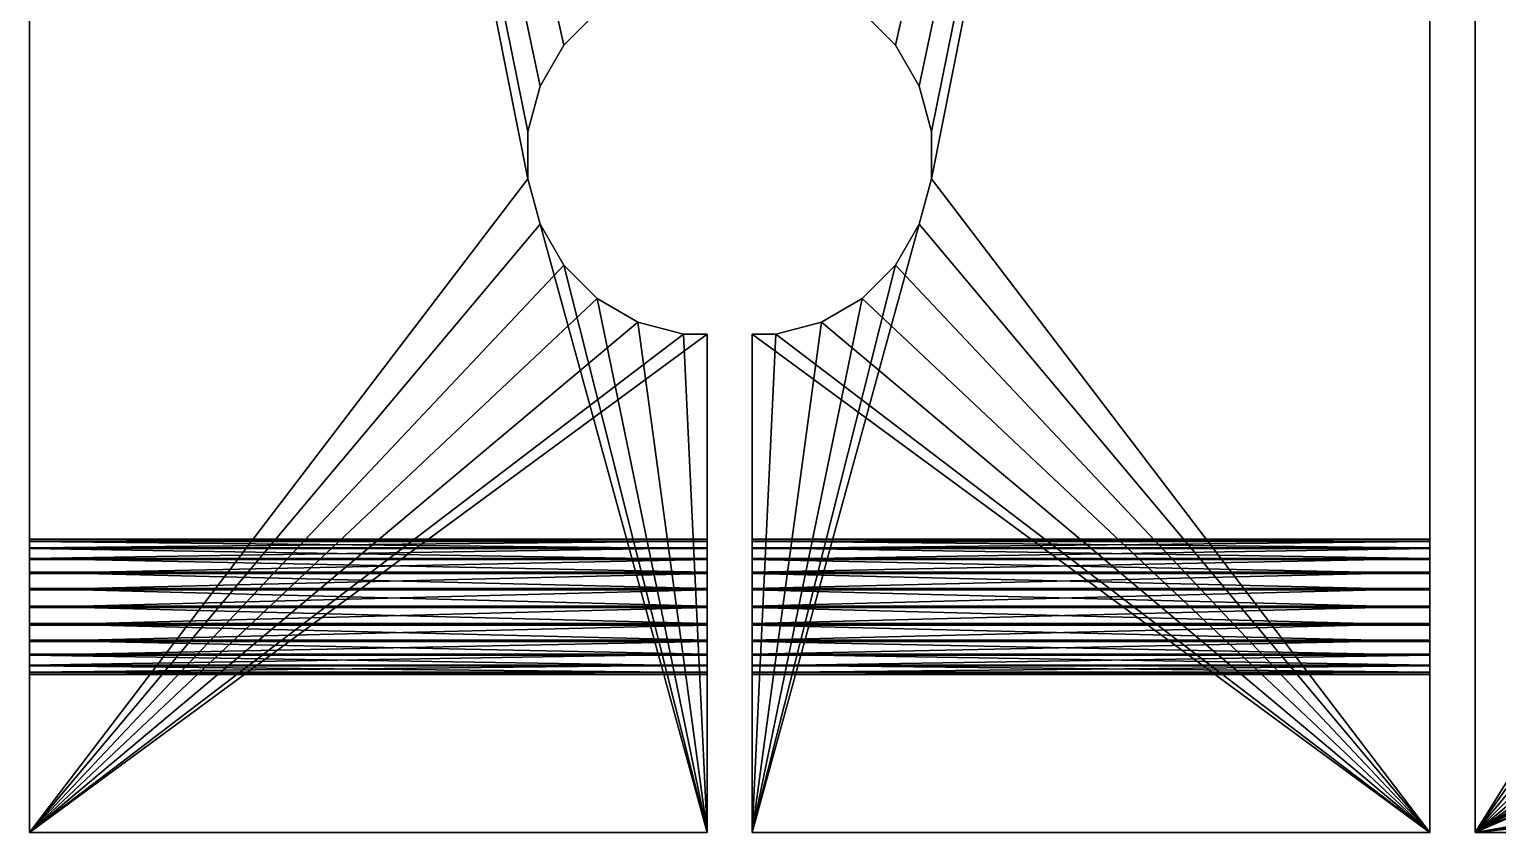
# Model space of a CAD drawing. Header units: metres. Extents: x 0 to 683, y 0 to 667.
# Drawn here: x 211 to 243.5, y 355.77 to 373.55 of the extents above; entities that cross this region are included whole.
import ezdxf

# ---------------------------------------------------------------- set-up
doc = ezdxf.new("R2010")
doc.units = ezdxf.units.M

msp = doc.modelspace()

# ---------------------------------------------------------------- meshes
at = {"layer": 'Blade lock'}
mesh = msp.add_polyface(dxfattribs=at)
corners = [(268.449, 377.38, 0), (268.5, 359.769, 0), (268.5, 377.769, 0), (268.449, 360.157, 0), (268.299, 377.019, 0), (268.299, 360.519, 0), (268.061, 376.708, 0), (268.061, 360.829, 0), (267.75, 376.469, 0), (267.75, 361.068, 0), (267.388, 376.32, 0), (267.388, 361.217, 0), (267, 376.269, 0), (267, 361.269, 0), (266.612, 376.32, 0), (266.612, 361.217, 0), (266.25, 376.469, 0), (266.25, 361.068, 0), (265.939, 376.708, 0), (265.939, 360.829, 0), (265.701, 377.019, 0), (265.701, 360.519, 0), (265.551, 377.38, 0), (265.551, 360.157, 0), (265.5, 377.769, 0), (265.5, 359.769, 0), (271, 381.769, 0), (271, 355.769, 0), (268.449, 378.157, 0), (268.299, 378.519, 0), (268.061, 378.829, 0), (267.75, 379.068, 0), (267.388, 379.217, 0), (267, 379.269, 0), (243, 381.769, 0), (266.612, 379.217, 0), (266.25, 379.068, 0), (265.939, 378.829, 0), (265.701, 378.519, 0), (265.551, 378.157, 0), (259.759, 372.532, 0), (260.898, 371.658, 0), (261.772, 370.519, 0), (262.321, 369.192, 0), (262.509, 367.769, 0), (258.432, 373.081, 0), (247.591, 379.147, 0), (247.928, 378.947, 0), (257.009, 373.269, 0), (255.585, 373.081, 0), (254.259, 372.532, 0), (248.201, 378.667, 0), (253.12, 371.658, 0), (248.393, 378.325, 0), (252.246, 370.519, 0), (251.696, 369.192, 0), (251.509, 367.769, 0), (248.49, 377.946, 0), (248.5, 359.769, 0), (247.215, 379.253, 0), (246.823, 379.258, 0), (246.443, 379.161, 0), (246.102, 378.97, 0), (245.822, 378.697, 0), (245.622, 378.36, 0), (245.515, 377.983, 0), (245.51, 377.591, 0), (245.5, 359.769, 0), (267, 358.269, 0), (243, 355.769, 0), (267.388, 358.32, 0), (267.75, 358.469, 0), (268.061, 358.708, 0), (268.299, 359.019, 0), (268.449, 359.38, 0), (266.612, 358.32, 0), (266.25, 358.469, 0), (265.939, 358.708, 0), (265.701, 359.019, 0), (265.551, 359.38, 0), (259.759, 363.005, 0), (260.898, 363.879, 0), (261.772, 365.019, 0), (262.321, 366.345, 0), (258.432, 362.456, 0), (257.009, 362.269, 0), (255.585, 362.456, 0), (247.75, 358.469, 0), (254.259, 363.005, 0), (248.061, 358.708, 0), (253.12, 363.879, 0), (248.299, 359.019, 0), (252.246, 365.019, 0), (251.696, 366.345, 0), (248.449, 359.38, 0), (247.388, 358.32, 0), (247, 358.269, 0), (246.612, 358.32, 0), (246.25, 358.469, 0), (245.939, 358.708, 0), (245.701, 359.019, 0), (245.551, 359.38, 0), (248.449, 360.157, 0), (248.485, 377.554, 0), (248.378, 377.177, 0), (248.299, 360.519, 0), (248.178, 376.84, 0), (248.061, 360.829, 0), (247.898, 376.567, 0), (247.75, 361.068, 0), (247.557, 376.376, 0), (247.388, 361.217, 0), (247.177, 376.279, 0), (247, 361.269, 0), (246.785, 376.284, 0), (246.612, 361.217, 0), (246.409, 376.39, 0), (246.25, 361.068, 0), (246.072, 376.59, 0), (245.939, 360.829, 0), (245.799, 376.87, 0), (245.701, 360.519, 0), (245.607, 377.212, 0), (245.551, 360.157, 0)]
mesh.append_faces([[corners[k] for k in face] for face in [(0, 1, 2), (1, 0, 3), (3, 4, 5), (5, 6, 7), (7, 8, 9), (9, 10, 11), (11, 12, 13), (13, 14, 15), (15, 16, 17), (17, 18, 19), (19, 20, 21), (21, 22, 23), (23, 24, 25), (26, 2, 27), (2, 26, 28), (28, 26, 29), (29, 26, 30), (30, 26, 31), (31, 26, 32), (32, 26, 33), (33, 34, 35), (35, 34, 36), (36, 34, 37), (37, 34, 38), (38, 34, 39), (39, 34, 24), (40, 34, 45), (45, 47, 48), (48, 47, 49), (49, 47, 50), (50, 51, 52), (52, 53, 54), (54, 53, 55), (55, 53, 56), (46, 34, 59), (59, 34, 60), (60, 34, 61), (61, 34, 62), (62, 34, 63), (63, 34, 64), (64, 34, 65), (65, 34, 66), (27, 68, 69), (68, 27, 70), (70, 27, 71), (71, 27, 72), (72, 27, 73), (73, 27, 74), (74, 27, 1), (80, 25, 81), (81, 25, 82), (82, 25, 83), (83, 25, 44), (87, 88, 89), (89, 90, 91), (91, 93, 94), (94, 56, 58), (69, 67, 34), (102, 104, 105), (105, 106, 107), (107, 108, 109), (109, 110, 111), (111, 112, 113), (113, 114, 115), (115, 116, 117), (117, 118, 119), (119, 120, 121), (121, 122, 123), (123, 66, 67)]], dxfattribs={"vtx0": -1, "vtx1": -1})
mesh.append_faces([[corners[k] for k in face] for face in [(24, 34, 40), (24, 43, 25), (45, 34, 46), (56, 57, 58), (66, 34, 67), (1, 27, 2), (69, 25, 80), (69, 86, 87)]], dxfattribs={"vtx0": -1, "vtx1": -1, "vtx2": -1})
mesh.append_faces([[corners[k] for k in face] for face in [(3, 0, 4), (5, 4, 6), (7, 6, 8), (9, 8, 10), (11, 10, 12), (13, 12, 14), (15, 14, 16), (17, 16, 18), (19, 18, 20), (21, 20, 22), (23, 22, 24), (33, 26, 34), (24, 40, 41), (24, 41, 42), (24, 42, 43), (25, 43, 44), (45, 46, 47), (50, 47, 51), (52, 51, 53), (56, 53, 57), (69, 68, 75), (69, 75, 76), (69, 76, 77), (69, 77, 78), (69, 78, 79), (69, 79, 25), (69, 80, 84), (69, 84, 85), (69, 85, 86), (87, 86, 88), (89, 88, 90), (91, 90, 92), (91, 92, 93), (94, 93, 56), (69, 87, 95), (69, 95, 96), (69, 96, 97), (69, 97, 98), (69, 98, 99), (69, 99, 100), (69, 100, 101), (69, 101, 67), (57, 102, 58), (102, 57, 103), (102, 103, 104), (105, 104, 106), (107, 106, 108), (109, 108, 110), (111, 110, 112), (113, 112, 114), (115, 114, 116), (117, 116, 118), (119, 118, 120), (121, 120, 122), (123, 122, 66)]], dxfattribs={"vtx0": -1, "vtx2": -1})
mesh = msp.add_polyface(dxfattribs=at)
corners = [(243, 381.769, 0), (243, 355.769, -10), (243, 355.769, 0), (243, 381.769, -10)]
mesh.append_faces([[corners[k] for k in face] for face in [(0, 1, 2), (1, 0, 3)]], dxfattribs={"vtx0": -1})
mesh = msp.add_polyface(dxfattribs=at)
corners = [(248.449, 360.157, -10), (248.49, 377.946, -10), (248.5, 359.769, -10), (248.485, 377.554, -10), (248.378, 377.177, -10), (248.299, 360.519, -10), (248.178, 376.84, -10), (248.061, 360.829, -10), (247.898, 376.567, -10), (247.75, 361.068, -10), (247.557, 376.376, -10), (247.388, 361.217, -10), (247.177, 376.279, -10), (247, 361.269, -10), (246.785, 376.284, -10), (246.612, 361.217, -10), (246.409, 376.39, -10), (246.25, 361.068, -10), (246.072, 376.59, -10), (245.939, 360.829, -10), (245.799, 376.87, -10), (245.701, 360.519, -10), (245.607, 377.212, -10), (245.551, 360.157, -10), (245.51, 377.591, -10), (245.5, 359.769, -10), (271, 355.769, -10), (268.5, 359.769, -10), (271, 381.769, -10), (268.449, 359.38, -10), (268.299, 359.019, -10), (268.061, 358.708, -10), (267.75, 358.469, -10), (267.388, 358.32, -10), (267, 358.269, -10), (243, 355.769, -10), (266.612, 358.32, -10), (266.25, 358.469, -10), (265.939, 358.708, -10), (265.701, 359.019, -10), (265.551, 359.38, -10), (265.5, 359.769, -10), (259.759, 363.005, -10), (260.898, 363.879, -10), (261.772, 365.019, -10), (262.321, 366.345, -10), (265.5, 377.769, -10), (262.509, 367.769, -10), (258.432, 362.456, -10), (257.009, 362.269, -10), (255.585, 362.456, -10), (247.75, 358.469, -10), (254.259, 363.005, -10), (248.061, 358.708, -10), (253.12, 363.879, -10), (248.299, 359.019, -10), (252.246, 365.019, -10), (251.696, 366.345, -10), (248.449, 359.38, -10), (251.509, 367.769, -10), (247.388, 358.32, -10), (247, 358.269, -10), (246.612, 358.32, -10), (246.25, 358.469, -10), (245.939, 358.708, -10), (245.701, 359.019, -10), (245.551, 359.38, -10), (267, 379.269, -10), (243, 381.769, -10), (267.388, 379.217, -10), (267.75, 379.068, -10), (268.061, 378.829, -10), (268.299, 378.519, -10), (268.449, 378.157, -10), (268.5, 377.769, -10), (266.612, 379.217, -10), (266.25, 379.068, -10), (265.939, 378.829, -10), (265.701, 378.519, -10), (265.551, 378.157, -10), (259.759, 372.532, -10), (260.898, 371.658, -10), (261.772, 370.519, -10), (262.321, 369.192, -10), (258.432, 373.081, -10), (247.591, 379.147, -10), (247.928, 378.947, -10), (257.009, 373.269, -10), (255.585, 373.081, -10), (254.259, 372.532, -10), (248.201, 378.667, -10), (253.12, 371.658, -10), (248.393, 378.325, -10), (252.246, 370.519, -10), (251.696, 369.192, -10), (247.215, 379.253, -10), (246.823, 379.258, -10), (246.443, 379.161, -10), (246.102, 378.97, -10), (245.822, 378.697, -10), (245.622, 378.36, -10), (245.515, 377.983, -10), (268.449, 360.157, -10), (268.449, 377.38, -10), (268.299, 360.519, -10), (268.299, 377.019, -10), (268.061, 360.829, -10), (268.061, 376.708, -10), (267.75, 361.068, -10), (267.75, 376.469, -10), (267.388, 361.217, -10), (267.388, 376.32, -10), (267, 361.269, -10), (267, 376.269, -10), (266.612, 361.217, -10), (266.612, 376.32, -10), (266.25, 361.068, -10), (266.25, 376.469, -10), (265.939, 360.829, -10), (265.939, 376.708, -10), (265.701, 360.519, -10), (265.701, 377.019, -10), (265.551, 360.157, -10), (265.551, 377.38, -10)]
mesh.append_faces([[corners[k] for k in face] for face in [(0, 1, 2), (1, 0, 3), (3, 0, 4), (4, 5, 6), (6, 7, 8), (8, 9, 10), (10, 11, 12), (12, 13, 14), (14, 15, 16), (16, 17, 18), (18, 19, 20), (20, 21, 22), (22, 23, 24), (26, 27, 28), (27, 26, 29), (29, 26, 30), (30, 26, 31), (31, 26, 32), (32, 26, 33), (33, 26, 34), (34, 35, 36), (36, 35, 37), (37, 35, 38), (38, 35, 39), (39, 35, 40), (40, 35, 41), (42, 35, 48), (48, 35, 49), (49, 35, 50), (50, 51, 52), (52, 53, 54), (54, 55, 56), (56, 55, 57), (57, 58, 59), (51, 35, 60), (60, 35, 61), (61, 35, 62), (62, 35, 63), (63, 35, 64), (64, 35, 65), (65, 35, 66), (66, 35, 25), (28, 67, 68), (67, 28, 69), (69, 28, 70), (70, 28, 71), (71, 28, 72), (72, 28, 73), (73, 28, 74), (80, 46, 81), (81, 46, 82), (82, 46, 83), (83, 46, 47), (85, 84, 86), (86, 89, 90), (90, 91, 92), (92, 59, 1), (68, 25, 35), (102, 74, 27), (74, 102, 103), (103, 104, 105), (105, 106, 107), (107, 108, 109), (109, 110, 111), (111, 112, 113), (113, 114, 115), (115, 116, 117), (117, 118, 119), (119, 120, 121), (121, 122, 123), (123, 41, 46)]], dxfattribs={"vtx0": -1, "vtx1": -1})
mesh.append_faces([[corners[k] for k in face] for face in [(41, 35, 42), (41, 45, 46), (50, 35, 51), (74, 28, 27), (68, 46, 80), (68, 84, 85), (1, 59, 2), (68, 24, 25)]], dxfattribs={"vtx0": -1, "vtx1": -1, "vtx2": -1})
mesh.append_faces([[corners[k] for k in face] for face in [(4, 0, 5), (6, 5, 7), (8, 7, 9), (10, 9, 11), (12, 11, 13), (14, 13, 15), (16, 15, 17), (18, 17, 19), (20, 19, 21), (22, 21, 23), (24, 23, 25), (34, 26, 35), (41, 42, 43), (41, 43, 44), (41, 44, 45), (46, 45, 47), (52, 51, 53), (54, 53, 55), (57, 55, 58), (59, 58, 2), (68, 67, 75), (68, 75, 76), (68, 76, 77), (68, 77, 78), (68, 78, 79), (68, 79, 46), (68, 80, 84), (86, 84, 87), (86, 87, 88), (86, 88, 89), (90, 89, 91), (92, 91, 93), (92, 93, 94), (92, 94, 59), (68, 85, 95), (68, 95, 96), (68, 96, 97), (68, 97, 98), (68, 98, 99), (68, 99, 100), (68, 100, 101), (68, 101, 24), (103, 102, 104), (105, 104, 106), (107, 106, 108), (109, 108, 110), (111, 110, 112), (113, 112, 114), (115, 114, 116), (117, 116, 118), (119, 118, 120), (121, 120, 122), (123, 122, 41)]], dxfattribs={"vtx0": -1, "vtx2": -1})
mesh = msp.add_polyface(dxfattribs=at)
corners = [(243, 355.769, -10), (271, 355.769, 0), (243, 355.769, 0), (271, 355.769, -10)]
mesh.append_faces([[corners[k] for k in face] for face in [(0, 1, 2), (1, 0, 3)]], dxfattribs={"vtx0": -1})
at = {"layer": 'Y Support bottom'}
mesh = msp.add_polyface(dxfattribs=at)
corners = [(211, 425.769, 0), (211, 420.961, -3.512), (211, 355.769, 0), (211, 421.339, -3.613), (211, 421.679, -3.808), (211, 421.956, -4.084), (211, 425.769, -10), (211, 360.785, -3.5), (211, 422.153, -4.423), (211, 422.255, -4.801), (211, 422.256, -5.192), (211, 422.156, -5.571), (211, 421.961, -5.91), (211, 421.685, -6.188), (211, 421.346, -6.384), (211, 420.968, -6.487), (211, 420.576, -6.488), (211, 360.752, -6.5), (211, 359.478, -4.236), (211, 355.769, -10), (211, 359.72, -3.928), (211, 360.033, -3.693), (211, 360.396, -3.547), (211, 359.324, -4.596), (211, 359.269, -4.984), (211, 359.315, -5.372), (211, 359.461, -5.736), (211, 359.696, -6.049), (211, 360.004, -6.291), (211, 360.364, -6.445), (211, 361.173, -3.555), (211, 420.569, -3.513), (211, 420.191, -3.616), (211, 361.533, -3.709), (211, 419.853, -3.812), (211, 361.841, -3.951), (211, 419.576, -4.09), (211, 362.076, -4.264), (211, 419.381, -4.429), (211, 362.222, -4.628), (211, 419.281, -4.808), (211, 362.268, -5.016), (211, 419.282, -5.199), (211, 362.213, -5.404), (211, 419.384, -5.577), (211, 362.059, -5.764), (211, 419.581, -5.916), (211, 361.818, -6.072), (211, 419.858, -6.192), (211, 361.504, -6.307), (211, 420.198, -6.387), (211, 361.141, -6.453)]
mesh.append_faces([[corners[k] for k in face] for face in [(0, 1, 2), (1, 0, 3), (3, 0, 4), (4, 0, 5), (5, 6, 8), (8, 6, 9), (9, 6, 10), (10, 6, 11), (11, 6, 12), (12, 6, 13), (13, 6, 14), (14, 6, 15), (15, 6, 16), (2, 18, 19), (18, 2, 20), (20, 2, 21), (21, 2, 22), (22, 2, 7), (19, 17, 6), (30, 32, 33), (33, 34, 35), (35, 36, 37), (37, 38, 39), (39, 40, 41), (41, 42, 43), (43, 44, 45), (45, 46, 47), (47, 48, 49), (49, 50, 51), (51, 16, 17)]], dxfattribs={"vtx0": -1, "vtx1": -1})
mesh.append_faces([[corners[k] for k in face] for face in [(2, 1, 7), (16, 6, 17)]], dxfattribs={"vtx0": -1, "vtx1": -1, "vtx2": -1})
mesh.append_faces([[corners[k] for k in face] for face in [(5, 0, 6), (19, 18, 23), (19, 23, 24), (19, 24, 25), (19, 25, 26), (19, 26, 27), (19, 27, 28), (19, 28, 29), (19, 29, 17), (1, 30, 7), (30, 1, 31), (30, 31, 32), (33, 32, 34), (35, 34, 36), (37, 36, 38), (39, 38, 40), (41, 40, 42), (43, 42, 44), (45, 44, 46), (47, 46, 48), (49, 48, 50), (51, 50, 16)]], dxfattribs={"vtx0": -1, "vtx2": -1})
mesh = msp.add_polyface(dxfattribs=at)
corners = [(226, 406.802, 0), (225.478, 374.734, 0), (226, 374.734, 0), (226, 425.769, 0), (225.548, 414.743, 0), (226, 414.735, 0), (226, 366.803, 0), (211, 355.769, 0), (226, 355.769, 0), (225.478, 366.803, 0), (224.469, 367.073, 0), (223.565, 367.595, 0), (222.827, 368.333, 0), (222.304, 369.238, 0), (222.034, 370.246, 0), (211, 425.769, 0), (222.034, 371.291, 0), (222.304, 372.299, 0), (222.827, 373.204, 0), (223.565, 373.942, 0), (224.469, 374.464, 0), (222.784, 408.39, 0), (223.51, 407.638, 0), (224.404, 407.101, 0), (225.408, 406.813, 0), (222.278, 409.303, 0), (222.026, 410.316, 0), (222.044, 411.36, 0), (222.332, 412.364, 0), (222.87, 413.259, 0), (223.621, 413.984, 0), (224.535, 414.49, 0)]
mesh.append_faces([[corners[k] for k in face] for face in [(0, 1, 2), (3, 4, 5), (6, 7, 8)]], dxfattribs={"vtx0": -1})
mesh.append_faces([[corners[k] for k in face] for face in [(7, 14, 15), (21, 1, 22), (22, 1, 23), (23, 1, 24), (24, 1, 0), (15, 4, 3)]], dxfattribs={"vtx0": -1, "vtx1": -1})
mesh.append_faces([[corners[k] for k in face] for face in [(15, 1, 21)]], dxfattribs={"vtx0": -1, "vtx1": -1, "vtx2": -1})
mesh.append_faces([[corners[k] for k in face] for face in [(7, 6, 9), (7, 9, 10), (7, 10, 11), (7, 11, 12), (7, 12, 13), (7, 13, 14), (15, 14, 16), (15, 16, 17), (15, 17, 18), (15, 18, 19), (15, 19, 20), (15, 20, 1), (15, 21, 25), (15, 25, 26), (15, 26, 27), (15, 27, 28), (15, 28, 29), (15, 29, 30), (15, 30, 31), (15, 31, 4)]], dxfattribs={"vtx0": -1, "vtx2": -1})
mesh = msp.add_polyface(dxfattribs=at)
corners = [(211, 355.769, -10), (222.304, 369.238, -10), (226, 355.769, -10), (222.034, 370.246, -10), (211, 425.769, -10), (222.827, 368.333, -10), (223.565, 367.595, -10), (224.469, 367.073, -10), (225.478, 366.803, -10), (222.034, 371.291, -10), (222.304, 372.299, -10), (222.827, 373.204, -10), (223.565, 373.942, -10), (224.469, 374.464, -10), (225.478, 374.734, -10), (226, 374.734, -10), (222.784, 408.39, -10), (223.51, 407.638, -10), (224.404, 407.101, -10), (225.408, 406.813, -10), (226, 406.802, -10), (222.278, 409.303, -10), (222.026, 410.316, -10), (222.044, 411.36, -10), (222.332, 412.364, -10), (222.87, 413.259, -10), (223.621, 413.984, -10), (224.535, 414.49, -10), (225.548, 414.743, -10), (226, 425.769, -10), (226, 414.735, -10), (226, 366.803, -10)]
mesh.append_faces([[corners[k] for k in face] for face in [(15, 19, 20), (28, 29, 30)]], dxfattribs={"vtx0": -1})
mesh.append_faces([[corners[k] for k in face] for face in [(0, 1, 2), (1, 0, 3), (3, 4, 9), (9, 4, 10), (10, 4, 11), (11, 4, 12), (12, 4, 13), (13, 4, 14), (14, 4, 15), (16, 4, 21), (21, 4, 22), (22, 4, 23), (23, 4, 24), (24, 4, 25), (25, 4, 26), (26, 4, 27), (27, 4, 28), (29, 28, 4)]], dxfattribs={"vtx0": -1, "vtx1": -1})
mesh.append_faces([[corners[k] for k in face] for face in [(15, 4, 16)]], dxfattribs={"vtx0": -1, "vtx1": -1, "vtx2": -1})
mesh.append_faces([[corners[k] for k in face] for face in [(3, 0, 4), (2, 1, 5), (2, 5, 6), (2, 6, 7), (2, 7, 8), (15, 16, 17), (15, 17, 18), (15, 18, 19)]], dxfattribs={"vtx0": -1, "vtx2": -1})
mesh.append_faces([[corners[k] for k in face] for face in [(31, 2, 8)]], dxfattribs={"vtx1": -1})
mesh = msp.add_polyface(dxfattribs=at)
corners = [(227, 406.802, -10), (227.522, 374.734, -10), (227, 374.734, -10), (227, 425.769, -10), (227.452, 414.743, -10), (227, 414.735, -10), (227, 366.803, -10), (242, 355.769, -10), (227, 355.769, -10), (227.522, 366.803, -10), (228.531, 367.073, -10), (229.435, 367.595, -10), (230.173, 368.333, -10), (230.696, 369.238, -10), (230.966, 370.246, -10), (242, 425.769, -10), (230.966, 371.291, -10), (230.696, 372.299, -10), (230.173, 373.204, -10), (229.435, 373.942, -10), (228.531, 374.464, -10), (230.216, 408.39, -10), (229.49, 407.638, -10), (228.596, 407.101, -10), (227.592, 406.813, -10), (230.722, 409.303, -10), (230.974, 410.316, -10), (230.956, 411.36, -10), (230.668, 412.364, -10), (230.13, 413.259, -10), (229.379, 413.984, -10), (228.465, 414.49, -10)]
mesh.append_faces([[corners[k] for k in face] for face in [(0, 1, 2), (3, 4, 5), (6, 7, 8)]], dxfattribs={"vtx0": -1})
mesh.append_faces([[corners[k] for k in face] for face in [(7, 14, 15), (21, 1, 22), (22, 1, 23), (23, 1, 24), (24, 1, 0), (15, 4, 3)]], dxfattribs={"vtx0": -1, "vtx1": -1})
mesh.append_faces([[corners[k] for k in face] for face in [(15, 1, 21)]], dxfattribs={"vtx0": -1, "vtx1": -1, "vtx2": -1})
mesh.append_faces([[corners[k] for k in face] for face in [(7, 6, 9), (7, 9, 10), (7, 10, 11), (7, 11, 12), (7, 12, 13), (7, 13, 14), (15, 14, 16), (15, 16, 17), (15, 17, 18), (15, 18, 19), (15, 19, 20), (15, 20, 1), (15, 21, 25), (15, 25, 26), (15, 26, 27), (15, 27, 28), (15, 28, 29), (15, 29, 30), (15, 30, 31), (15, 31, 4)]], dxfattribs={"vtx0": -1, "vtx2": -1})
mesh = msp.add_polyface(dxfattribs=at)
corners = [(242, 355.769, 0), (230.696, 369.238, 0), (227, 355.769, 0), (230.966, 370.246, 0), (242, 425.769, 0), (230.173, 368.333, 0), (229.435, 367.595, 0), (228.531, 367.073, 0), (227.522, 366.803, 0), (230.966, 371.291, 0), (230.696, 372.299, 0), (230.173, 373.204, 0), (229.435, 373.942, 0), (228.531, 374.464, 0), (227.522, 374.734, 0), (227, 374.734, 0), (230.216, 408.39, 0), (229.49, 407.638, 0), (228.596, 407.101, 0), (227.592, 406.813, 0), (227, 406.802, 0), (230.722, 409.303, 0), (230.974, 410.316, 0), (230.956, 411.36, 0), (230.668, 412.364, 0), (230.13, 413.259, 0), (229.379, 413.984, 0), (228.465, 414.49, 0), (227.452, 414.743, 0), (227, 425.769, 0), (227, 414.735, 0), (227, 366.803, 0)]
mesh.append_faces([[corners[k] for k in face] for face in [(15, 19, 20), (28, 29, 30)]], dxfattribs={"vtx0": -1})
mesh.append_faces([[corners[k] for k in face] for face in [(0, 1, 2), (1, 0, 3), (3, 4, 9), (9, 4, 10), (10, 4, 11), (11, 4, 12), (12, 4, 13), (13, 4, 14), (14, 4, 15), (16, 4, 21), (21, 4, 22), (22, 4, 23), (23, 4, 24), (24, 4, 25), (25, 4, 26), (26, 4, 27), (27, 4, 28), (29, 28, 4)]], dxfattribs={"vtx0": -1, "vtx1": -1})
mesh.append_faces([[corners[k] for k in face] for face in [(15, 4, 16)]], dxfattribs={"vtx0": -1, "vtx1": -1, "vtx2": -1})
mesh.append_faces([[corners[k] for k in face] for face in [(3, 0, 4), (2, 1, 5), (2, 5, 6), (2, 6, 7), (2, 7, 8), (15, 16, 17), (15, 17, 18), (15, 18, 19)]], dxfattribs={"vtx0": -1, "vtx2": -1})
mesh.append_faces([[corners[k] for k in face] for face in [(31, 2, 8)]], dxfattribs={"vtx1": -1})
mesh = msp.add_polyface(dxfattribs=at)
corners = [(242, 425.769, -10), (242, 420.961, -6.488), (242, 355.769, -10), (242, 421.339, -6.387), (242, 421.679, -6.192), (242, 421.956, -5.916), (242, 425.769, 0), (242, 360.785, -6.5), (242, 422.153, -5.577), (242, 422.255, -5.199), (242, 422.256, -4.808), (242, 422.156, -4.429), (242, 421.961, -4.09), (242, 421.685, -3.812), (242, 421.346, -3.616), (242, 420.968, -3.513), (242, 420.576, -3.512), (242, 360.752, -3.5), (242, 359.478, -5.764), (242, 355.769, 0), (242, 359.72, -6.072), (242, 360.033, -6.307), (242, 360.396, -6.453), (242, 359.324, -5.404), (242, 359.269, -5.016), (242, 359.315, -4.628), (242, 359.461, -4.264), (242, 359.696, -3.951), (242, 360.004, -3.709), (242, 360.364, -3.555), (242, 361.173, -6.445), (242, 420.569, -6.487), (242, 420.191, -6.384), (242, 361.533, -6.291), (242, 419.853, -6.188), (242, 361.841, -6.049), (242, 419.576, -5.91), (242, 362.076, -5.736), (242, 419.381, -5.571), (242, 362.222, -5.372), (242, 419.281, -5.192), (242, 362.268, -4.984), (242, 419.282, -4.801), (242, 362.213, -4.596), (242, 419.384, -4.423), (242, 362.059, -4.236), (242, 419.581, -4.084), (242, 361.818, -3.928), (242, 419.858, -3.808), (242, 361.504, -3.693), (242, 420.198, -3.613), (242, 361.141, -3.547)]
mesh.append_faces([[corners[k] for k in face] for face in [(0, 1, 2), (1, 0, 3), (3, 0, 4), (4, 0, 5), (5, 6, 8), (8, 6, 9), (9, 6, 10), (10, 6, 11), (11, 6, 12), (12, 6, 13), (13, 6, 14), (14, 6, 15), (15, 6, 16), (2, 18, 19), (18, 2, 20), (20, 2, 21), (21, 2, 22), (22, 2, 7), (19, 17, 6), (30, 32, 33), (33, 34, 35), (35, 36, 37), (37, 38, 39), (39, 40, 41), (41, 42, 43), (43, 44, 45), (45, 46, 47), (47, 48, 49), (49, 50, 51), (51, 16, 17)]], dxfattribs={"vtx0": -1, "vtx1": -1})
mesh.append_faces([[corners[k] for k in face] for face in [(2, 1, 7), (16, 6, 17)]], dxfattribs={"vtx0": -1, "vtx1": -1, "vtx2": -1})
mesh.append_faces([[corners[k] for k in face] for face in [(5, 0, 6), (19, 18, 23), (19, 23, 24), (19, 24, 25), (19, 25, 26), (19, 26, 27), (19, 27, 28), (19, 28, 29), (19, 29, 17), (1, 30, 7), (30, 1, 31), (30, 31, 32), (33, 32, 34), (35, 34, 36), (37, 36, 38), (39, 38, 40), (41, 40, 42), (43, 42, 44), (45, 44, 46), (47, 46, 48), (49, 48, 50), (51, 50, 16)]], dxfattribs={"vtx0": -1, "vtx2": -1})
mesh = msp.add_polyface(dxfattribs=at)
corners = [(222.827, 373.204, -10), (223.565, 373.942, 0), (222.827, 373.204, 0), (223.565, 373.942, -10)]
mesh.append_faces([[corners[k] for k in face] for face in [(0, 1, 2), (1, 0, 3)]], dxfattribs={"vtx0": -1})
mesh = msp.add_polyface(dxfattribs=at)
corners = [(230.173, 373.204, 0), (229.435, 373.942, -10), (230.173, 373.204, -10), (229.435, 373.942, 0)]
mesh.append_faces([[corners[k] for k in face] for face in [(0, 1, 2), (1, 0, 3)]], dxfattribs={"vtx0": -1})
mesh = msp.add_polyface(dxfattribs=at)
corners = [(222.304, 372.299, -10), (222.827, 373.204, 0), (222.304, 372.299, 0), (222.827, 373.204, -10)]
mesh.append_faces([[corners[k] for k in face] for face in [(0, 1, 2), (1, 0, 3)]], dxfattribs={"vtx0": -1})
mesh = msp.add_polyface(dxfattribs=at)
corners = [(230.696, 372.299, 0), (230.173, 373.204, -10), (230.696, 372.299, -10), (230.173, 373.204, 0)]
mesh.append_faces([[corners[k] for k in face] for face in [(0, 1, 2), (1, 0, 3)]], dxfattribs={"vtx0": -1})
mesh = msp.add_polyface(dxfattribs=at)
corners = [(222.034, 371.291, -10), (222.304, 372.299, 0), (222.034, 371.291, 0), (222.304, 372.299, -10)]
mesh.append_faces([[corners[k] for k in face] for face in [(0, 1, 2), (1, 0, 3)]], dxfattribs={"vtx0": -1})
mesh = msp.add_polyface(dxfattribs=at)
corners = [(230.966, 371.291, 0), (230.696, 372.299, -10), (230.966, 371.291, -10), (230.696, 372.299, 0)]
mesh.append_faces([[corners[k] for k in face] for face in [(0, 1, 2), (1, 0, 3)]], dxfattribs={"vtx0": -1})
mesh = msp.add_polyface(dxfattribs=at)
corners = [(222.034, 370.246, -10), (222.034, 371.291, 0), (222.034, 370.246, 0), (222.034, 371.291, -10)]
mesh.append_faces([[corners[k] for k in face] for face in [(0, 1, 2), (1, 0, 3)]], dxfattribs={"vtx0": -1})
mesh = msp.add_polyface(dxfattribs=at)
corners = [(230.966, 370.246, 0), (230.966, 371.291, -10), (230.966, 370.246, -10), (230.966, 371.291, 0)]
mesh.append_faces([[corners[k] for k in face] for face in [(0, 1, 2), (1, 0, 3)]], dxfattribs={"vtx0": -1})
mesh = msp.add_polyface(dxfattribs=at)
corners = [(222.304, 369.238, -10), (222.034, 370.246, 0), (222.304, 369.238, 0), (222.034, 370.246, -10)]
mesh.append_faces([[corners[k] for k in face] for face in [(0, 1, 2), (1, 0, 3)]], dxfattribs={"vtx0": -1})
mesh = msp.add_polyface(dxfattribs=at)
corners = [(230.696, 369.238, 0), (230.966, 370.246, -10), (230.696, 369.238, -10), (230.966, 370.246, 0)]
mesh.append_faces([[corners[k] for k in face] for face in [(0, 1, 2), (1, 0, 3)]], dxfattribs={"vtx0": -1})
mesh = msp.add_polyface(dxfattribs=at)
corners = [(222.827, 368.333, -10), (222.304, 369.238, 0), (222.827, 368.333, 0), (222.304, 369.238, -10)]
mesh.append_faces([[corners[k] for k in face] for face in [(0, 1, 2), (1, 0, 3)]], dxfattribs={"vtx0": -1})
mesh = msp.add_polyface(dxfattribs=at)
corners = [(230.173, 368.333, 0), (230.696, 369.238, -10), (230.173, 368.333, -10), (230.696, 369.238, 0)]
mesh.append_faces([[corners[k] for k in face] for face in [(0, 1, 2), (1, 0, 3)]], dxfattribs={"vtx0": -1})
mesh = msp.add_polyface(dxfattribs=at)
corners = [(223.565, 367.595, -10), (222.827, 368.333, 0), (223.565, 367.595, 0), (222.827, 368.333, -10)]
mesh.append_faces([[corners[k] for k in face] for face in [(0, 1, 2), (1, 0, 3)]], dxfattribs={"vtx0": -1})
mesh = msp.add_polyface(dxfattribs=at)
corners = [(229.435, 367.595, 0), (230.173, 368.333, -10), (229.435, 367.595, -10), (230.173, 368.333, 0)]
mesh.append_faces([[corners[k] for k in face] for face in [(0, 1, 2), (1, 0, 3)]], dxfattribs={"vtx0": -1})
mesh = msp.add_polyface(dxfattribs=at)
corners = [(224.469, 367.073, 0), (223.565, 367.595, -10), (223.565, 367.595, 0), (224.469, 367.073, -10)]
mesh.append_faces([[corners[k] for k in face] for face in [(0, 1, 2), (1, 0, 3)]], dxfattribs={"vtx0": -1})
mesh = msp.add_polyface(dxfattribs=at)
corners = [(228.531, 367.073, -10), (229.435, 367.595, 0), (229.435, 367.595, -10), (228.531, 367.073, 0)]
mesh.append_faces([[corners[k] for k in face] for face in [(0, 1, 2), (1, 0, 3)]], dxfattribs={"vtx0": -1})
mesh = msp.add_polyface(dxfattribs=at)
corners = [(225.478, 366.803, 0), (224.469, 367.073, -10), (224.469, 367.073, 0), (225.478, 366.803, -10)]
mesh.append_faces([[corners[k] for k in face] for face in [(0, 1, 2), (1, 0, 3)]], dxfattribs={"vtx0": -1})
mesh = msp.add_polyface(dxfattribs=at)
corners = [(227.522, 366.803, -10), (228.531, 367.073, 0), (228.531, 367.073, -10), (227.522, 366.803, 0)]
mesh.append_faces([[corners[k] for k in face] for face in [(0, 1, 2), (1, 0, 3)]], dxfattribs={"vtx0": -1})
mesh = msp.add_polyface(dxfattribs=at)
corners = [(226, 366.803, 0), (225.478, 366.803, -10), (225.478, 366.803, 0), (226, 366.803, -10)]
mesh.append_faces([[corners[k] for k in face] for face in [(0, 1, 2), (1, 0, 3)]], dxfattribs={"vtx0": -1})
mesh = msp.add_polyface(dxfattribs=at)
corners = [(226, 355.769, 0), (226, 360.033, -3.693), (226, 366.803, 0), (226, 359.72, -3.928), (226, 359.478, -4.236), (226, 355.769, -10), (226, 360.396, -3.547), (226, 360.785, -3.5), (226, 359.324, -4.596), (226, 359.269, -4.984), (226, 359.315, -5.372), (226, 359.461, -5.736), (226, 359.696, -6.049), (226, 360.004, -6.291), (226, 360.364, -6.445), (226, 360.752, -6.5), (226, 361.841, -3.951), (226, 366.803, -10), (226, 361.533, -3.709), (226, 361.173, -3.555), (226, 362.076, -4.264), (226, 362.222, -4.628), (226, 362.268, -5.016), (226, 362.213, -5.404), (226, 362.059, -5.764), (226, 361.818, -6.072), (226, 361.504, -6.307), (226, 361.141, -6.453)]
mesh.append_faces([[corners[k] for k in face] for face in [(0, 1, 2), (1, 0, 3), (3, 0, 4), (4, 5, 8), (8, 5, 9), (9, 5, 10), (10, 5, 11), (11, 5, 12), (12, 5, 13), (13, 5, 14), (14, 5, 15), (2, 16, 17), (16, 2, 18), (18, 2, 19), (19, 2, 7), (17, 15, 5)]], dxfattribs={"vtx0": -1, "vtx1": -1})
mesh.append_faces([[corners[k] for k in face] for face in [(4, 0, 5), (2, 1, 6), (2, 6, 7), (17, 16, 20), (17, 20, 21), (17, 21, 22), (17, 22, 23), (17, 23, 24), (17, 24, 25), (17, 25, 26), (17, 26, 27), (17, 27, 15)]], dxfattribs={"vtx0": -1, "vtx2": -1})
mesh = msp.add_polyface(dxfattribs=at)
corners = [(227, 366.803, -10), (227.522, 366.803, 0), (227.522, 366.803, -10), (227, 366.803, 0)]
mesh.append_faces([[corners[k] for k in face] for face in [(0, 1, 2), (1, 0, 3)]], dxfattribs={"vtx0": -1})
mesh = msp.add_polyface(dxfattribs=at)
corners = [(227, 355.769, -10), (227, 360.033, -6.307), (227, 366.803, -10), (227, 359.72, -6.072), (227, 359.478, -5.764), (227, 355.769, 0), (227, 360.396, -6.453), (227, 360.785, -6.5), (227, 359.324, -5.404), (227, 359.269, -5.016), (227, 359.315, -4.628), (227, 359.461, -4.264), (227, 359.696, -3.951), (227, 360.004, -3.709), (227, 360.364, -3.555), (227, 360.752, -3.5), (227, 361.841, -6.049), (227, 366.803, 0), (227, 361.533, -6.291), (227, 361.173, -6.445), (227, 362.076, -5.736), (227, 362.222, -5.372), (227, 362.268, -4.984), (227, 362.213, -4.596), (227, 362.059, -4.236), (227, 361.818, -3.928), (227, 361.504, -3.693), (227, 361.141, -3.547)]
mesh.append_faces([[corners[k] for k in face] for face in [(0, 1, 2), (1, 0, 3), (3, 0, 4), (4, 5, 8), (8, 5, 9), (9, 5, 10), (10, 5, 11), (11, 5, 12), (12, 5, 13), (13, 5, 14), (14, 5, 15), (2, 16, 17), (16, 2, 18), (18, 2, 19), (19, 2, 7), (17, 15, 5)]], dxfattribs={"vtx0": -1, "vtx1": -1})
mesh.append_faces([[corners[k] for k in face] for face in [(4, 0, 5), (2, 1, 6), (2, 6, 7), (17, 16, 20), (17, 20, 21), (17, 21, 22), (17, 22, 23), (17, 23, 24), (17, 24, 25), (17, 25, 26), (17, 26, 27), (17, 27, 15)]], dxfattribs={"vtx0": -1, "vtx2": -1})
mesh = msp.add_polyface(dxfattribs=at)
corners = [(226, 362.268, -5.016), (211, 362.222, -4.628), (211, 362.268, -5.016), (226, 362.222, -4.628)]
mesh.append_faces([[corners[k] for k in face] for face in [(0, 1, 2), (1, 0, 3)]], dxfattribs={"vtx0": -1})
mesh = msp.add_polyface(dxfattribs=at)
corners = [(226, 362.213, -5.404), (211, 362.268, -5.016), (211, 362.213, -5.404), (226, 362.268, -5.016)]
mesh.append_faces([[corners[k] for k in face] for face in [(0, 1, 2), (1, 0, 3)]], dxfattribs={"vtx0": -1})
mesh = msp.add_polyface(dxfattribs=at)
corners = [(226, 362.222, -4.628), (211, 362.076, -4.264), (211, 362.222, -4.628), (226, 362.076, -4.264)]
mesh.append_faces([[corners[k] for k in face] for face in [(0, 1, 2), (1, 0, 3)]], dxfattribs={"vtx0": -1})
mesh = msp.add_polyface(dxfattribs=at)
corners = [(226, 362.059, -5.764), (211, 362.213, -5.404), (211, 362.059, -5.764), (226, 362.213, -5.404)]
mesh.append_faces([[corners[k] for k in face] for face in [(0, 1, 2), (1, 0, 3)]], dxfattribs={"vtx0": -1})
mesh = msp.add_polyface(dxfattribs=at)
corners = [(226, 362.076, -4.264), (211, 361.841, -3.951), (211, 362.076, -4.264), (226, 361.841, -3.951)]
mesh.append_faces([[corners[k] for k in face] for face in [(0, 1, 2), (1, 0, 3)]], dxfattribs={"vtx0": -1})
mesh = msp.add_polyface(dxfattribs=at)
corners = [(226, 361.818, -6.072), (211, 362.059, -5.764), (211, 361.818, -6.072), (226, 362.059, -5.764)]
mesh.append_faces([[corners[k] for k in face] for face in [(0, 1, 2), (1, 0, 3)]], dxfattribs={"vtx0": -1})
mesh = msp.add_polyface(dxfattribs=at)
corners = [(227, 362.268, -4.984), (242, 362.222, -5.372), (242, 362.268, -4.984), (227, 362.222, -5.372)]
mesh.append_faces([[corners[k] for k in face] for face in [(0, 1, 2), (1, 0, 3)]], dxfattribs={"vtx0": -1})
mesh = msp.add_polyface(dxfattribs=at)
corners = [(227, 362.213, -4.596), (242, 362.268, -4.984), (242, 362.213, -4.596), (227, 362.268, -4.984)]
mesh.append_faces([[corners[k] for k in face] for face in [(0, 1, 2), (1, 0, 3)]], dxfattribs={"vtx0": -1})
mesh = msp.add_polyface(dxfattribs=at)
corners = [(227, 362.222, -5.372), (242, 362.076, -5.736), (242, 362.222, -5.372), (227, 362.076, -5.736)]
mesh.append_faces([[corners[k] for k in face] for face in [(0, 1, 2), (1, 0, 3)]], dxfattribs={"vtx0": -1})
mesh = msp.add_polyface(dxfattribs=at)
corners = [(227, 362.059, -4.236), (242, 362.213, -4.596), (242, 362.059, -4.236), (227, 362.213, -4.596)]
mesh.append_faces([[corners[k] for k in face] for face in [(0, 1, 2), (1, 0, 3)]], dxfattribs={"vtx0": -1})
mesh = msp.add_polyface(dxfattribs=at)
corners = [(227, 362.076, -5.736), (242, 361.841, -6.049), (242, 362.076, -5.736), (227, 361.841, -6.049)]
mesh.append_faces([[corners[k] for k in face] for face in [(0, 1, 2), (1, 0, 3)]], dxfattribs={"vtx0": -1})
mesh = msp.add_polyface(dxfattribs=at)
corners = [(227, 361.818, -3.928), (242, 362.059, -4.236), (242, 361.818, -3.928), (227, 362.059, -4.236)]
mesh.append_faces([[corners[k] for k in face] for face in [(0, 1, 2), (1, 0, 3)]], dxfattribs={"vtx0": -1})
mesh = msp.add_polyface(dxfattribs=at)
corners = [(211, 361.841, -3.951), (226, 361.533, -3.709), (211, 361.533, -3.709), (226, 361.841, -3.951)]
mesh.append_faces([[corners[k] for k in face] for face in [(0, 1, 2), (1, 0, 3)]], dxfattribs={"vtx0": -1})
mesh = msp.add_polyface(dxfattribs=at)
corners = [(226, 361.818, -6.072), (211, 361.504, -6.307), (226, 361.504, -6.307), (211, 361.818, -6.072)]
mesh.append_faces([[corners[k] for k in face] for face in [(0, 1, 2), (1, 0, 3)]], dxfattribs={"vtx0": -1})
mesh = msp.add_polyface(dxfattribs=at)
corners = [(242, 361.841, -6.049), (227, 361.533, -6.291), (242, 361.533, -6.291), (227, 361.841, -6.049)]
mesh.append_faces([[corners[k] for k in face] for face in [(0, 1, 2), (1, 0, 3)]], dxfattribs={"vtx0": -1})
mesh = msp.add_polyface(dxfattribs=at)
corners = [(227, 361.818, -3.928), (242, 361.504, -3.693), (227, 361.504, -3.693), (242, 361.818, -3.928)]
mesh.append_faces([[corners[k] for k in face] for face in [(0, 1, 2), (1, 0, 3)]], dxfattribs={"vtx0": -1})
mesh = msp.add_polyface(dxfattribs=at)
corners = [(211, 361.533, -3.709), (226, 361.173, -3.555), (211, 361.173, -3.555), (226, 361.533, -3.709)]
mesh.append_faces([[corners[k] for k in face] for face in [(0, 1, 2), (1, 0, 3)]], dxfattribs={"vtx0": -1})
mesh = msp.add_polyface(dxfattribs=at)
corners = [(226, 361.504, -6.307), (211, 361.141, -6.453), (226, 361.141, -6.453), (211, 361.504, -6.307)]
mesh.append_faces([[corners[k] for k in face] for face in [(0, 1, 2), (1, 0, 3)]], dxfattribs={"vtx0": -1})
mesh = msp.add_polyface(dxfattribs=at)
corners = [(242, 361.533, -6.291), (227, 361.173, -6.445), (242, 361.173, -6.445), (227, 361.533, -6.291)]
mesh.append_faces([[corners[k] for k in face] for face in [(0, 1, 2), (1, 0, 3)]], dxfattribs={"vtx0": -1})
mesh = msp.add_polyface(dxfattribs=at)
corners = [(227, 361.504, -3.693), (242, 361.141, -3.547), (227, 361.141, -3.547), (242, 361.504, -3.693)]
mesh.append_faces([[corners[k] for k in face] for face in [(0, 1, 2), (1, 0, 3)]], dxfattribs={"vtx0": -1})
mesh = msp.add_polyface(dxfattribs=at)
corners = [(211, 361.173, -3.555), (226, 360.785, -3.5), (211, 360.785, -3.5), (226, 361.173, -3.555)]
mesh.append_faces([[corners[k] for k in face] for face in [(0, 1, 2), (1, 0, 3)]], dxfattribs={"vtx0": -1})
mesh = msp.add_polyface(dxfattribs=at)
corners = [(226, 361.141, -6.453), (211, 360.752, -6.5), (226, 360.752, -6.5), (211, 361.141, -6.453)]
mesh.append_faces([[corners[k] for k in face] for face in [(0, 1, 2), (1, 0, 3)]], dxfattribs={"vtx0": -1})
mesh = msp.add_polyface(dxfattribs=at)
corners = [(242, 361.173, -6.445), (227, 360.785, -6.5), (242, 360.785, -6.5), (227, 361.173, -6.445)]
mesh.append_faces([[corners[k] for k in face] for face in [(0, 1, 2), (1, 0, 3)]], dxfattribs={"vtx0": -1})
mesh = msp.add_polyface(dxfattribs=at)
corners = [(227, 361.141, -3.547), (242, 360.752, -3.5), (227, 360.752, -3.5), (242, 361.141, -3.547)]
mesh.append_faces([[corners[k] for k in face] for face in [(0, 1, 2), (1, 0, 3)]], dxfattribs={"vtx0": -1})
mesh = msp.add_polyface(dxfattribs=at)
corners = [(211, 360.785, -3.5), (226, 360.396, -3.547), (211, 360.396, -3.547), (226, 360.785, -3.5)]
mesh.append_faces([[corners[k] for k in face] for face in [(0, 1, 2), (1, 0, 3)]], dxfattribs={"vtx0": -1})
mesh = msp.add_polyface(dxfattribs=at)
corners = [(226, 360.752, -6.5), (211, 360.364, -6.445), (226, 360.364, -6.445), (211, 360.752, -6.5)]
mesh.append_faces([[corners[k] for k in face] for face in [(0, 1, 2), (1, 0, 3)]], dxfattribs={"vtx0": -1})
mesh = msp.add_polyface(dxfattribs=at)
corners = [(242, 360.785, -6.5), (227, 360.396, -6.453), (242, 360.396, -6.453), (227, 360.785, -6.5)]
mesh.append_faces([[corners[k] for k in face] for face in [(0, 1, 2), (1, 0, 3)]], dxfattribs={"vtx0": -1})
mesh = msp.add_polyface(dxfattribs=at)
corners = [(227, 360.752, -3.5), (242, 360.364, -3.555), (227, 360.364, -3.555), (242, 360.752, -3.5)]
mesh.append_faces([[corners[k] for k in face] for face in [(0, 1, 2), (1, 0, 3)]], dxfattribs={"vtx0": -1})
mesh = msp.add_polyface(dxfattribs=at)
corners = [(211, 360.396, -3.547), (226, 360.033, -3.693), (211, 360.033, -3.693), (226, 360.396, -3.547)]
mesh.append_faces([[corners[k] for k in face] for face in [(0, 1, 2), (1, 0, 3)]], dxfattribs={"vtx0": -1})
mesh = msp.add_polyface(dxfattribs=at)
corners = [(226, 360.364, -6.445), (211, 360.004, -6.291), (226, 360.004, -6.291), (211, 360.364, -6.445)]
mesh.append_faces([[corners[k] for k in face] for face in [(0, 1, 2), (1, 0, 3)]], dxfattribs={"vtx0": -1})
mesh = msp.add_polyface(dxfattribs=at)
corners = [(242, 360.396, -6.453), (227, 360.033, -6.307), (242, 360.033, -6.307), (227, 360.396, -6.453)]
mesh.append_faces([[corners[k] for k in face] for face in [(0, 1, 2), (1, 0, 3)]], dxfattribs={"vtx0": -1})
mesh = msp.add_polyface(dxfattribs=at)
corners = [(227, 360.364, -3.555), (242, 360.004, -3.709), (227, 360.004, -3.709), (242, 360.364, -3.555)]
mesh.append_faces([[corners[k] for k in face] for face in [(0, 1, 2), (1, 0, 3)]], dxfattribs={"vtx0": -1})
mesh = msp.add_polyface(dxfattribs=at)
corners = [(211, 360.033, -3.693), (226, 359.72, -3.928), (211, 359.72, -3.928), (226, 360.033, -3.693)]
mesh.append_faces([[corners[k] for k in face] for face in [(0, 1, 2), (1, 0, 3)]], dxfattribs={"vtx0": -1})
mesh = msp.add_polyface(dxfattribs=at)
corners = [(226, 360.004, -6.291), (211, 359.696, -6.049), (226, 359.696, -6.049), (211, 360.004, -6.291)]
mesh.append_faces([[corners[k] for k in face] for face in [(0, 1, 2), (1, 0, 3)]], dxfattribs={"vtx0": -1})
mesh = msp.add_polyface(dxfattribs=at)
corners = [(242, 360.033, -6.307), (227, 359.72, -6.072), (242, 359.72, -6.072), (227, 360.033, -6.307)]
mesh.append_faces([[corners[k] for k in face] for face in [(0, 1, 2), (1, 0, 3)]], dxfattribs={"vtx0": -1})
mesh = msp.add_polyface(dxfattribs=at)
corners = [(227, 360.004, -3.709), (242, 359.696, -3.951), (227, 359.696, -3.951), (242, 360.004, -3.709)]
mesh.append_faces([[corners[k] for k in face] for face in [(0, 1, 2), (1, 0, 3)]], dxfattribs={"vtx0": -1})
mesh = msp.add_polyface(dxfattribs=at)
corners = [(226, 359.72, -3.928), (211, 359.478, -4.236), (211, 359.72, -3.928), (226, 359.478, -4.236)]
mesh.append_faces([[corners[k] for k in face] for face in [(0, 1, 2), (1, 0, 3)]], dxfattribs={"vtx0": -1})
mesh = msp.add_polyface(dxfattribs=at)
corners = [(226, 359.461, -5.736), (211, 359.696, -6.049), (211, 359.461, -5.736), (226, 359.696, -6.049)]
mesh.append_faces([[corners[k] for k in face] for face in [(0, 1, 2), (1, 0, 3)]], dxfattribs={"vtx0": -1})
mesh = msp.add_polyface(dxfattribs=at)
corners = [(226, 359.478, -4.236), (211, 359.324, -4.596), (211, 359.478, -4.236), (226, 359.324, -4.596)]
mesh.append_faces([[corners[k] for k in face] for face in [(0, 1, 2), (1, 0, 3)]], dxfattribs={"vtx0": -1})
mesh = msp.add_polyface(dxfattribs=at)
corners = [(226, 359.315, -5.372), (211, 359.461, -5.736), (211, 359.315, -5.372), (226, 359.461, -5.736)]
mesh.append_faces([[corners[k] for k in face] for face in [(0, 1, 2), (1, 0, 3)]], dxfattribs={"vtx0": -1})
mesh = msp.add_polyface(dxfattribs=at)
corners = [(227, 359.72, -6.072), (242, 359.478, -5.764), (242, 359.72, -6.072), (227, 359.478, -5.764)]
mesh.append_faces([[corners[k] for k in face] for face in [(0, 1, 2), (1, 0, 3)]], dxfattribs={"vtx0": -1})
mesh = msp.add_polyface(dxfattribs=at)
corners = [(227, 359.461, -4.264), (242, 359.696, -3.951), (242, 359.461, -4.264), (227, 359.696, -3.951)]
mesh.append_faces([[corners[k] for k in face] for face in [(0, 1, 2), (1, 0, 3)]], dxfattribs={"vtx0": -1})
mesh = msp.add_polyface(dxfattribs=at)
corners = [(227, 359.478, -5.764), (242, 359.324, -5.404), (242, 359.478, -5.764), (227, 359.324, -5.404)]
mesh.append_faces([[corners[k] for k in face] for face in [(0, 1, 2), (1, 0, 3)]], dxfattribs={"vtx0": -1})
mesh = msp.add_polyface(dxfattribs=at)
corners = [(227, 359.315, -4.628), (242, 359.461, -4.264), (242, 359.315, -4.628), (227, 359.461, -4.264)]
mesh.append_faces([[corners[k] for k in face] for face in [(0, 1, 2), (1, 0, 3)]], dxfattribs={"vtx0": -1})
mesh = msp.add_polyface(dxfattribs=at)
corners = [(226, 359.324, -4.596), (211, 359.269, -4.984), (211, 359.324, -4.596), (226, 359.269, -4.984)]
mesh.append_faces([[corners[k] for k in face] for face in [(0, 1, 2), (1, 0, 3)]], dxfattribs={"vtx0": -1})
mesh = msp.add_polyface(dxfattribs=at)
corners = [(226, 359.269, -4.984), (211, 359.315, -5.372), (211, 359.269, -4.984), (226, 359.315, -5.372)]
mesh.append_faces([[corners[k] for k in face] for face in [(0, 1, 2), (1, 0, 3)]], dxfattribs={"vtx0": -1})
mesh = msp.add_polyface(dxfattribs=at)
corners = [(227, 359.324, -5.404), (242, 359.269, -5.016), (242, 359.324, -5.404), (227, 359.269, -5.016)]
mesh.append_faces([[corners[k] for k in face] for face in [(0, 1, 2), (1, 0, 3)]], dxfattribs={"vtx0": -1})
mesh = msp.add_polyface(dxfattribs=at)
corners = [(227, 359.269, -5.016), (242, 359.315, -4.628), (242, 359.269, -5.016), (227, 359.315, -4.628)]
mesh.append_faces([[corners[k] for k in face] for face in [(0, 1, 2), (1, 0, 3)]], dxfattribs={"vtx0": -1})
mesh = msp.add_polyface(dxfattribs=at)
corners = [(226, 355.769, -10), (211, 355.769, 0), (211, 355.769, -10), (226, 355.769, 0)]
mesh.append_faces([[corners[k] for k in face] for face in [(0, 1, 2), (1, 0, 3)]], dxfattribs={"vtx0": -1})
mesh = msp.add_polyface(dxfattribs=at)
corners = [(227, 355.769, 0), (242, 355.769, -10), (242, 355.769, 0), (227, 355.769, -10)]
mesh.append_faces([[corners[k] for k in face] for face in [(0, 1, 2), (1, 0, 3)]], dxfattribs={"vtx0": -1})

doc.saveas('drawing.dxf')
